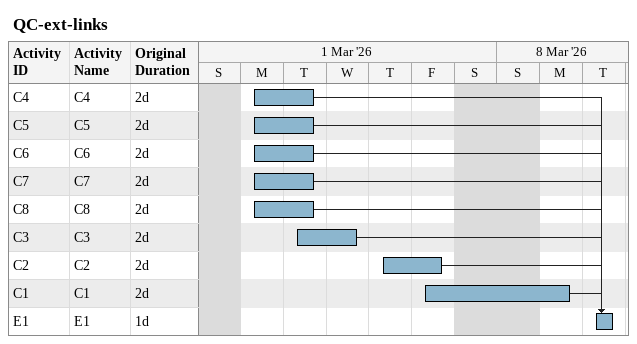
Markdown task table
QC-ext-links

| ID | Task | Original duration | Start | Finish | Predecessors |
|---|---|---|---|---|---|
| C4 | C4 | 2d | 2026-03-02 | 2026-03-03 |  |
| C5 | C5 | 2d | 2026-03-02 | 2026-03-03 |  |
| C6 | C6 | 2d | 2026-03-02 | 2026-03-03 |  |
| C7 | C7 | 2d | 2026-03-02 | 2026-03-03 |  |
| C8 | C8 | 2d | 2026-03-02 | 2026-03-03 |  |
| C3 | C3 | 2d | 2026-03-03 | 2026-03-04 |  |
| C2 | C2 | 2d | 2026-03-05 | 2026-03-06 |  |
| C1 | C1 | 2d | 2026-03-06 | 2026-03-09 |  |
| E1 | E1 | 1d | 2026-03-10 | 2026-03-10 | C1, C2, C3, C4, C5, C6, C7, C8 |
